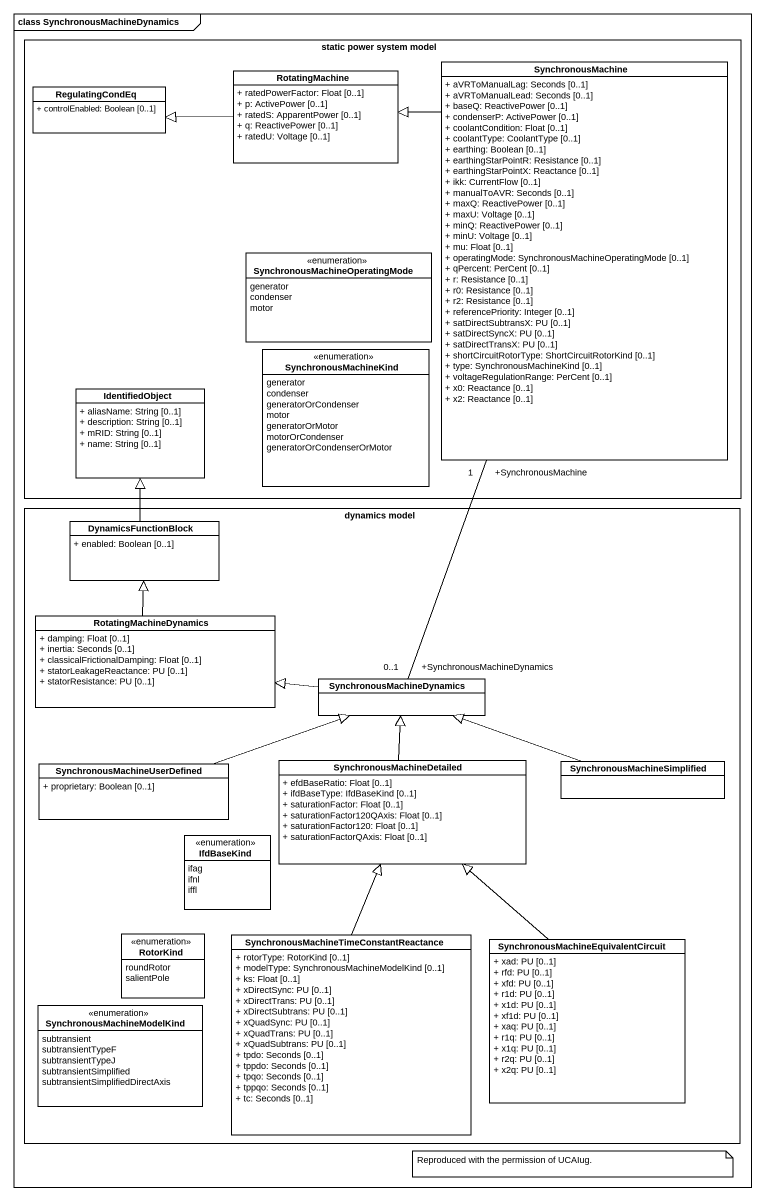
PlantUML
@startuml
mainframe class SynchronousMachineDynamics
hide circle
hide empty members
skinparam classAttributeIconSize 0
rectangle "static power system model" as static_power_system_model {
  class RegulatingCondEq {
    + controlEnabled: Boolean [0..1]
  }
  class RotatingMachine {
    + ratedPowerFactor: Float [0..1]
    + p: ActivePower [0..1]
    + ratedS: ApparentPower [0..1]
    + q: ReactivePower [0..1]
    + ratedU: Voltage [0..1]
  }
  class SynchronousMachine {
    + aVRToManualLag: Seconds [0..1]
    + aVRToManualLead: Seconds [0..1]
    + baseQ: ReactivePower [0..1]
    + condenserP: ActivePower [0..1]
    + coolantCondition: Float [0..1]
    + coolantType: CoolantType [0..1]
    + earthing: Boolean [0..1]
    + earthingStarPointR: Resistance [0..1]
    + earthingStarPointX: Reactance [0..1]
    + ikk: CurrentFlow [0..1]
    + manualToAVR: Seconds [0..1]
    + maxQ: ReactivePower [0..1]
    + maxU: Voltage [0..1]
    + minQ: ReactivePower [0..1]
    + minU: Voltage [0..1]
    + mu: Float [0..1]
    + operatingMode: SynchronousMachineOperatingMode [0..1]
    + qPercent: PerCent [0..1]
    + r: Resistance [0..1]
    + r0: Resistance [0..1]
    + r2: Resistance [0..1]
    + referencePriority: Integer [0..1]
    + satDirectSubtransX: PU [0..1]
    + satDirectSyncX: PU [0..1]
    + satDirectTransX: PU [0..1]
    + shortCircuitRotorType: ShortCircuitRotorKind [0..1]
    + type: SynchronousMachineKind [0..1]
    + voltageRegulationRange: PerCent [0..1]
    + x0: Reactance [0..1]
    + x2: Reactance [0..1]
  }
  enum "SynchronousMachineOperatingMode" as SynchronousMachineOperatingM {
    generator
    condenser
    motor
  }
  enum SynchronousMachineKind {
    generator
    condenser
    generatorOrCondenser
    motor
    generatorOrMotor
    motorOrCondenser
    generatorOrCondenserOrMotor
  }
  class IdentifiedObject {
    + aliasName: String [0..1]
    + description: String [0..1]
    + mRID: String [0..1]
    + name: String [0..1]
  }
}
rectangle "dynamics model" as dynamics_model {
  class DynamicsFunctionBlock {
    + enabled: Boolean [0..1]
  }
  class RotatingMachineDynamics {
    + damping: Float [0..1]
    + inertia: Seconds [0..1]
    + classicalFrictionalDamping: Float [0..1]
    + statorLeakageReactance: PU [0..1]
    + statorResistance: PU [0..1]
  }
  class SynchronousMachineDynamics
  class "SynchronousMachineUserDefined" as SynchronousMachineUserDefine {
    + proprietary: Boolean [0..1]
  }
  class SynchronousMachineDetailed {
    + efdBaseRatio: Float [0..1]
    + ifdBaseType: IfdBaseKind [0..1]
    + saturationFactor: Float [0..1]
    + saturationFactor120QAxis: Float [0..1]
    + saturationFactor120: Float [0..1]
    + saturationFactorQAxis: Float [0..1]
  }
  class SynchronousMachineSimplified
  enum IfdBaseKind {
    ifag
    ifnl
    iffl
  }
  enum RotorKind {
    roundRotor
    salientPole
  }
  class "SynchronousMachineTimeConstantReactance" as SynchronousMachineTimeConsta {
    + rotorType: RotorKind [0..1]
    + modelType: SynchronousMachineModelKind [0..1]
    + ks: Float [0..1]
    + xDirectSync: PU [0..1]
    + xDirectTrans: PU [0..1]
    + xDirectSubtrans: PU [0..1]
    + xQuadSync: PU [0..1]
    + xQuadTrans: PU [0..1]
    + xQuadSubtrans: PU [0..1]
    + tpdo: Seconds [0..1]
    + tppdo: Seconds [0..1]
    + tpqo: Seconds [0..1]
    + tppqo: Seconds [0..1]
    + tc: Seconds [0..1]
  }
  class "SynchronousMachineEquivalentCircuit" as SynchronousMachineEquivalent {
    + xad: PU [0..1]
    + rfd: PU [0..1]
    + xfd: PU [0..1]
    + r1d: PU [0..1]
    + x1d: PU [0..1]
    + xf1d: PU [0..1]
    + xaq: PU [0..1]
    + r1q: PU [0..1]
    + x1q: PU [0..1]
    + r2q: PU [0..1]
    + x2q: PU [0..1]
  }
  enum SynchronousMachineModelKind {
    subtransient
    subtransientTypeF
    subtransientTypeJ
    subtransientSimplified
    subtransientSimplifiedDirectAxis
  }
}
RotatingMachine -left-|> RegulatingCondEq
SynchronousMachine -left-|> RotatingMachine
DynamicsFunctionBlock -up-|> IdentifiedObject
RotatingMachineDynamics -up-|> DynamicsFunctionBlock
SynchronousMachineDynamics "+SynchronousMachineDynamics\n0..1" -up- "+SynchronousMachine\n1" SynchronousMachine
SynchronousMachineDynamics -left-|> RotatingMachineDynamics
SynchronousMachineUserDefine -right-|> SynchronousMachineDynamics
SynchronousMachineDetailed -up-|> SynchronousMachineDynamics
SynchronousMachineSimplified -left-|> SynchronousMachineDynamics
SynchronousMachineTimeConsta -up-|> SynchronousMachineDetailed
SynchronousMachineEquivalent -up-|> SynchronousMachineDetailed
note as N1
  Reproduced with the permission of UCAIug.
end note
@enduml
